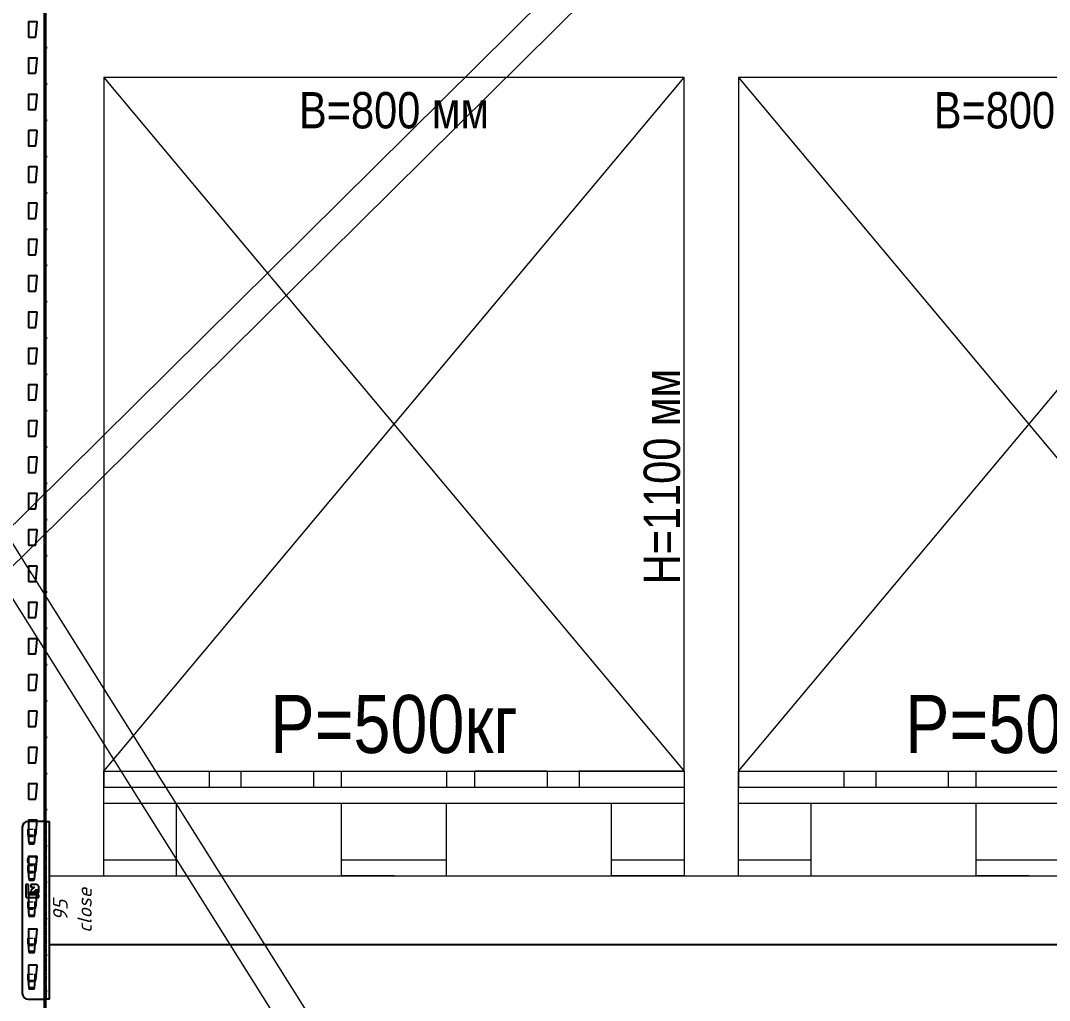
# Model space of a CAD drawing. Header units: millimetres. Extents: x 2140 to 223837, y 2113 to 170313.
# Drawn here: x 220067 to 221485, y 113532 to 114882 of the extents above; entities that cross this region are included whole.
import ezdxf

# ---------------------------------------------------------------- set-up
doc = ezdxf.new("R2010")
doc.units = ezdxf.units.MM
doc.linetypes.add('PHANTOM', pattern=[12.7, 6.35, -1.27, 1.27, -1.27, 1.27, -1.27])
doc.layers.add('0_ANNOT_Dimensions', color=7, linetype='Continuous')
doc.layers.add('2.Стойка', color=7, linetype='Continuous')
for name, color, linetype, lineweight in [('1.Балка', 5, 'Continuous', 0), ('16.СВЖ', 7, 'Continuous', 0), ('20.Груз', 7, 'Continuous', 0), ('25.Размера', 7, 'Continuous', 0), ('37.Паллеты', 32, 'Continuous', 0), ('44. Полоса СВЖ', 7, 'Continuous', 0), ('52.Труба СВЖ', 7, 'Continuous', 0), ('7.Поддон', 32, 'Continuous', 0)]:
    doc.layers.add(name, color=color, linetype=linetype, lineweight=lineweight)
doc.styles.add('Arial Narrow', font='ARIALN.TTF')
doc.styles.add('GOST', font='isocpeur.ttf')
doc.styles.add('Курсив', font='isocpeui.ttf')
doc.dimstyles.new('80', dxfattribs={"dimtxt": 80, "dimasz": 80, "dimexe": 0.18, "dimexo": 0, "dimgap": 20, "dimtad": 1, "dimdec": 0, "dimzin": 0, "dimdsep": 46, "dimtxsty": 'Курсив', "dimcen": 0.09, "dimadec": 0, "dimazin": 0, "dimtfac": 1, "dimtdec": 0, "dimtofl": 0, "dimtmove": 0, "dimatfit": 3, "dimfxl": 0.18, "dimtolj": 1, "dimtzin": 0, "dimarcsym": 0})
doc.dimstyles.new('blok40', dxfattribs={"dimtxt": 40, "dimasz": 80, "dimexe": 0.18, "dimexo": 0, "dimgap": 5, "dimtad": 1, "dimtoh": 1, "dimdec": 0, "dimzin": 0, "dimdsep": 46, "dimtxsty": 'GOST', "dimblk": 'NONE', "dimcen": 0.09, "dimse1": 1, "dimse2": 1, "dimsd1": 1, "dimsd2": 1, "dimadec": 0, "dimazin": 0, "dimtfac": 1, "dimtdec": 0, "dimtofl": 0, "dimtmove": 0, "dimatfit": 2, "dimldrblk": 'NONE', "dimfxl": 0.18, "dimtolj": 1, "dimtzin": 0, "dimarcsym": 0})
doc.dimstyles.new('Рзм блок', dxfattribs={"dimtxt": 40, "dimasz": 80, "dimexe": 0.18, "dimexo": 0, "dimgap": 5, "dimtad": 1, "dimtoh": 1, "dimdec": 0, "dimzin": 0, "dimdsep": 46, "dimtxsty": 'Курсив', "dimblk": 'NONE', "dimcen": 0.09, "dimse1": 1, "dimse2": 1, "dimsd1": 1, "dimsd2": 1, "dimadec": 0, "dimazin": 0, "dimtfac": 1, "dimtdec": 0, "dimtofl": 0, "dimtmove": 0, "dimatfit": 2, "dimldrblk": 'NONE', "dimfxl": 0.18, "dimtolj": 1, "dimtzin": 0, "dimarcsym": 0})

# ---------------------------------------------------------------- blocks, each defined once
blk = doc.blocks.new('*U491')
at = {"layer": '2.Стойка', "color": 0, "linetype": 'ByBlock'}
for p, q in [((-2, 0), (-2, 12200)), ((0, 0), (0, 12200)), ((-24, 5150.5), (-24, 5130.5)), ((-12.5, 5151), (-23.5, 5151)), ((-13.9, 5130.5), (-12, 5150.5)), ((-23.5, 5130), (-14.4, 5130)), ((0, 5120.5), (-2, 5120.5)), ((2, 5115), (-2, 5115)), ((0, 5109.5), (-2, 5109.5)), ((-24, 5100.5), (-24, 5080.5)), ((-12.5, 5101), (-23.5, 5101)), ((-13.9, 5080.5), (-12, 5100.5)), ((-23.5, 5080), (-14.4, 5080)), ((0, 5070.5), (-2, 5070.5)), ((2, 5065), (-2, 5065)), ((-24, 5050.5), (-24, 5030.5)), ((-12.5, 5051), (-23.5, 5051)), ((-13.9, 5030.5), (-12, 5050.5)), ((0, 5059.5), (-2, 5059.5)), ((-23.5, 5030), (-14.4, 5030)), ((0, 5020.5), (-2, 5020.5)), ((2, 5015), (-2, 5015)), ((0, 5009.5), (-2, 5009.5)), ((-24, 5000.5), (-24, 4980.5)), ((-12.5, 5001), (-23.5, 5001)), ((-13.9, 4980.5), (-12, 5000.5)), ((-23.5, 4980), (-14.4, 4980)), ((0, 4970.5), (-2, 4970.5)), ((2, 4965), (-2, 4965)), ((-24, 4950.5), (-24, 4930.5)), ((-12.5, 4951), (-23.5, 4951)), ((-13.9, 4930.5), (-12, 4950.5)), ((0, 4959.5), (-2, 4959.5)), ((-23.5, 4930), (-14.4, 4930)), ((0, 4920.5), (-2, 4920.5)), ((2, 4915), (-2, 4915)), ((0, 4909.5), (-2, 4909.5)), ((-24, 4900.5), (-24, 4880.5)), ((-12.5, 4901), (-23.5, 4901)), ((-13.9, 4880.5), (-12, 4900.5)), ((-23.5, 4880), (-14.4, 4880)), ((0, 4870.5), (-2, 4870.5)), ((2, 4865), (-2, 4865)), ((-24, 4850.5), (-24, 4830.5)), ((-12.5, 4851), (-23.5, 4851)), ((-13.9, 4830.5), (-12, 4850.5)), ((0, 4859.5), (-2, 4859.5)), ((-23.5, 4830), (-14.4, 4830)), ((0, 4820.5), (-2, 4820.5)), ((2, 4815), (-2, 4815)), ((0, 4809.5), (-2, 4809.5)), ((-24, 4800.5), (-24, 4780.5)), ((-12.5, 4801), (-23.5, 4801)), ((-13.9, 4780.5), (-12, 4800.5)), ((-23.5, 4780), (-14.4, 4780)), ((0, 4770.5), (-2, 4770.5)), ((2, 4765), (-2, 4765)), ((0, 4759.5), (-2, 4759.5)), ((-24, 4750.5), (-24, 4730.5)), ((-12.5, 4751), (-23.5, 4751)), ((-13.9, 4730.5), (-12, 4750.5)), ((-23.5, 4730), (-14.4, 4730)), ((0, 4720.5), (-2, 4720.5)), ((2, 4715), (-2, 4715)), ((0, 4709.5), (-2, 4709.5)), ((-24, 4700.5), (-24, 4680.5)), ((-12.5, 4701), (-23.5, 4701)), ((-13.9, 4680.5), (-12, 4700.5)), ((-23.5, 4680), (-14.4, 4680)), ((0, 4670.5), (-2, 4670.5)), ((2, 4665), (-2, 4665)), ((0, 4659.5), (-2, 4659.5)), ((-24, 4650.5), (-24, 4630.5)), ((-12.5, 4651), (-23.5, 4651)), ((-13.9, 4630.5), (-12, 4650.5)), ((-23.5, 4630), (-14.4, 4630)), ((0, 4620.5), (-2, 4620.5)), ((2, 4615), (-2, 4615)), ((0, 4609.5), (-2, 4609.5)), ((-24, 4600.5), (-24, 4580.5)), ((-12.5, 4601), (-23.5, 4601)), ((-13.9, 4580.5), (-12, 4600.5)), ((-23.5, 4580), (-14.4, 4580)), ((0, 4570.5), (-2, 4570.5)), ((2, 4565), (-2, 4565)), ((0, 4559.5), (-2, 4559.5)), ((-24, 4550.5), (-24, 4530.5)), ((-12.5, 4551), (-23.5, 4551)), ((-13.9, 4530.5), (-12, 4550.5)), ((-23.5, 4530), (-14.4, 4530)), ((0, 4520.5), (-2, 4520.5)), ((2, 4515), (-2, 4515)), ((-24, 4500.5), (-24, 4480.5)), ((-12.5, 4501), (-23.5, 4501)), ((-13.9, 4480.5), (-12, 4500.5)), ((0, 4509.5), (-2, 4509.5)), ((-23.5, 4480), (-14.4, 4480)), ((0, 4470.5), (-2, 4470.5)), ((2, 4465), (-2, 4465)), ((0, 4459.5), (-2, 4459.5)), ((-24, 4450.5), (-24, 4430.5)), ((-12.5, 4451), (-23.5, 4451)), ((-13.9, 4430.5), (-12, 4450.5)), ((-23.5, 4430), (-14.4, 4430)), ((0, 4420.5), (-2, 4420.5)), ((2, 4415), (-2, 4415)), ((-24, 4400.5), (-24, 4380.5)), ((-12.5, 4401), (-23.5, 4401)), ((-13.9, 4380.5), (-12, 4400.5)), ((0, 4409.5), (-2, 4409.5)), ((-23.5, 4380), (-14.4, 4380)), ((0, 4370.5), (-2, 4370.5)), ((2, 4365), (-2, 4365)), ((0, 4359.5), (-2, 4359.5)), ((-24, 4350.5), (-24, 4330.5)), ((-12.5, 4351), (-23.5, 4351)), ((-13.9, 4330.5), (-12, 4350.5)), ((-23.5, 4330), (-14.4, 4330)), ((0, 4320.5), (-2, 4320.5)), ((2, 4315), (-2, 4315)), ((-24, 4300.5), (-24, 4280.5)), ((-12.5, 4301), (-23.5, 4301)), ((-13.9, 4280.5), (-12, 4300.5)), ((0, 4309.5), (-2, 4309.5)), ((-23.5, 4280), (-14.4, 4280)), ((0, 4270.5), (-2, 4270.5)), ((2, 4265), (-2, 4265)), ((0, 4259.5), (-2, 4259.5)), ((-24, 4250.5), (-24, 4230.5)), ((-12.5, 4251), (-23.5, 4251)), ((-13.9, 4230.5), (-12, 4250.5)), ((-23.5, 4230), (-14.4, 4230)), ((0, 4220.5), (-2, 4220.5)), ((2, 4215), (-2, 4215)), ((-24, 4200.5), (-24, 4180.5)), ((-12.5, 4201), (-23.5, 4201)), ((-13.9, 4180.5), (-12, 4200.5)), ((0, 4209.5), (-2, 4209.5)), ((-23.5, 4180), (-14.4, 4180)), ((0, 4170.5), (-2, 4170.5)), ((2, 4165), (-2, 4165)), ((0, 4159.5), (-2, 4159.5)), ((-24, 4150.5), (-24, 4130.5)), ((-12.5, 4151), (-23.5, 4151)), ((-13.9, 4130.5), (-12, 4150.5)), ((-23.5, 4130), (-14.4, 4130)), ((0, 4120.5), (-2, 4120.5)), ((2, 4115), (-2, 4115)), ((-24, 4100.5), (-24, 4080.5)), ((-12.5, 4101), (-23.5, 4101)), ((-13.9, 4080.5), (-12, 4100.5)), ((0, 4109.5), (-2, 4109.5)), ((-23.5, 4080), (-14.4, 4080)), ((0, 4070.5), (-2, 4070.5)), ((2, 4065), (-2, 4065)), ((0, 4059.5), (-2, 4059.5)), ((-24, 4050.5), (-24, 4030.5)), ((-12.5, 4051), (-23.5, 4051)), ((-13.9, 4030.5), (-12, 4050.5)), ((-23.5, 4030), (-14.4, 4030)), ((0, 4020.5), (-2, 4020.5)), ((2, 4015), (-2, 4015)), ((-24, 4000.5), (-24, 3980.5)), ((-12.5, 4001), (-23.5, 4001)), ((-13.9, 3980.5), (-12, 4000.5)), ((0, 4009.5), (-2, 4009.5)), ((-23.5, 3980), (-14.4, 3980)), ((0, 3970.5), (-2, 3970.5)), ((2, 3965), (-2, 3965)), ((0, 3959.5), (-2, 3959.5)), ((-24, 3950.5), (-24, 3930.5)), ((-12.5, 3951), (-23.5, 3951)), ((-13.9, 3930.5), (-12, 3950.5)), ((-23.5, 3930), (-14.4, 3930)), ((0, 3920.5), (-2, 3920.5)), ((2, 3915), (-2, 3915)), ((-24, 3900.5), (-24, 3880.5)), ((-12.5, 3901), (-23.5, 3901)), ((-13.9, 3880.5), (-12, 3900.5)), ((0, 3909.5), (-2, 3909.5)), ((-23.5, 3880), (-14.4, 3880)), ((0, 3870.5), (-2, 3870.5)), ((2, 3865), (-2, 3865)), ((0, 3859.5), (-2, 3859.5)), ((-24, 3850.5), (-24, 3830.5)), ((-12.5, 3851), (-23.5, 3851)), ((-13.9, 3830.5), (-12, 3850.5)), ((-23.5, 3830), (-14.4, 3830)), ((0, 3820.5), (-2, 3820.5)), ((2, 3815), (-2, 3815)), ((0, 3809.5), (-2, 3809.5))]:
    blk.add_line(p, q, dxfattribs=at)
for centre, start, end in [((-23.5, 5150.5), 90, 180), ((-12.5, 5150.5), 354.5597, 90), ((-23.5, 5130.5), 180, 270), ((-14.4, 5130.5), 270, 354.5597), ((-23.5, 5100.5), 90, 180), ((-12.5, 5100.5), 354.5597, 90), ((-23.5, 5080.5), 180, 270), ((-14.4, 5080.5), 270, 354.5597), ((-23.5, 5050.5), 90, 180), ((-12.5, 5050.5), 354.5597, 90), ((-23.5, 5030.5), 180, 270), ((-14.4, 5030.5), 270, 354.5597), ((-23.5, 5000.5), 90, 180), ((-12.5, 5000.5), 354.5597, 90), ((-23.5, 4980.5), 180, 270), ((-14.4, 4980.5), 270, 354.5597), ((-23.5, 4950.5), 90, 180), ((-12.5, 4950.5), 354.5597, 90), ((-23.5, 4930.5), 180, 270), ((-14.4, 4930.5), 270, 354.5597), ((-23.5, 4900.5), 90, 180), ((-12.5, 4900.5), 354.5597, 90), ((-23.5, 4880.5), 180, 270), ((-14.4, 4880.5), 270, 354.5597), ((-23.5, 4850.5), 90, 180), ((-12.5, 4850.5), 354.5597, 90), ((-23.5, 4830.5), 180, 270), ((-14.4, 4830.5), 270, 354.5597), ((-23.5, 4800.5), 90, 180), ((-12.5, 4800.5), 354.5597, 90), ((-23.5, 4780.5), 180, 270), ((-14.4, 4780.5), 270, 354.5597), ((-23.5, 4750.5), 90, 180), ((-12.5, 4750.5), 354.5597, 90), ((-23.5, 4730.5), 180, 270), ((-14.4, 4730.5), 270, 354.5597), ((-23.5, 4700.5), 90, 180), ((-12.5, 4700.5), 354.5597, 90), ((-23.5, 4680.5), 180, 270), ((-14.4, 4680.5), 270, 354.5597), ((-23.5, 4650.5), 90, 180), ((-12.5, 4650.5), 354.5597, 90), ((-23.5, 4630.5), 180, 270), ((-14.4, 4630.5), 270, 354.5597), ((-23.5, 4600.5), 90, 180), ((-12.5, 4600.5), 354.5597, 90), ((-23.5, 4580.5), 180, 270), ((-14.4, 4580.5), 270, 354.5597), ((-23.5, 4550.5), 90, 180), ((-12.5, 4550.5), 354.5597, 90), ((-23.5, 4530.5), 180, 270), ((-14.4, 4530.5), 270, 354.5597), ((-23.5, 4500.5), 90, 180), ((-12.5, 4500.5), 354.5597, 90), ((-23.5, 4480.5), 180, 270), ((-14.4, 4480.5), 270, 354.5597), ((-23.5, 4450.5), 90, 180), ((-12.5, 4450.5), 354.5597, 90), ((-23.5, 4430.5), 180, 270), ((-14.4, 4430.5), 270, 354.5597), ((-23.5, 4400.5), 90, 180), ((-12.5, 4400.5), 354.5597, 90), ((-23.5, 4380.5), 180, 270), ((-14.4, 4380.5), 270, 354.5597), ((-23.5, 4350.5), 90, 180), ((-12.5, 4350.5), 354.5597, 90), ((-23.5, 4330.5), 180, 270), ((-14.4, 4330.5), 270, 354.5597), ((-23.5, 4300.5), 90, 180), ((-12.5, 4300.5), 354.5597, 90), ((-23.5, 4280.5), 180, 270), ((-14.4, 4280.5), 270, 354.5597), ((-23.5, 4250.5), 90, 180), ((-12.5, 4250.5), 354.5597, 90), ((-23.5, 4230.5), 180, 270), ((-14.4, 4230.5), 270, 354.5597), ((-23.5, 4200.5), 90, 180), ((-12.5, 4200.5), 354.5597, 90), ((-23.5, 4180.5), 180, 270), ((-14.4, 4180.5), 270, 354.5597), ((-23.5, 4150.5), 90, 180), ((-12.5, 4150.5), 354.5597, 90), ((-23.5, 4130.5), 180, 270), ((-14.4, 4130.5), 270, 354.5597), ((-23.5, 4100.5), 90, 180), ((-12.5, 4100.5), 354.5597, 90), ((-23.5, 4080.5), 180, 270), ((-14.4, 4080.5), 270, 354.5597), ((-23.5, 4050.5), 90, 180), ((-12.5, 4050.5), 354.5597, 90), ((-23.5, 4030.5), 180, 270), ((-14.4, 4030.5), 270, 354.5597), ((-23.5, 4000.5), 90, 180), ((-12.5, 4000.5), 354.5597, 90), ((-23.5, 3980.5), 180, 270), ((-14.4, 3980.5), 270, 354.5597), ((-23.5, 3950.5), 90, 180), ((-12.5, 3950.5), 354.5597, 90), ((-23.5, 3930.5), 180, 270), ((-14.4, 3930.5), 270, 354.5597), ((-23.5, 3900.5), 90, 180), ((-12.5, 3900.5), 354.5597, 90), ((-23.5, 3880.5), 180, 270), ((-14.4, 3880.5), 270, 354.5597), ((-23.5, 3850.5), 90, 180), ((-12.5, 3850.5), 354.5597, 90), ((-23.5, 3830.5), 180, 270), ((-14.4, 3830.5), 270, 354.5597)]:
    blk.add_arc(centre, 0.5, start, end, dxfattribs=at)
blk = doc.blocks.new('*D1729')
at = {"layer": 'Defpoints', "color": 0, "transparency": 16777216}
for p in [(5, -40.7), (5, -135.7), (68.4, -135.7)]:
    blk.add_point(p, dxfattribs=at)
at = {"layer": '0_ANNOT_Dimensions', "color": 0, "transparency": 16777216, "insert": (36.7, -88.2), "char_height": 20, "attachment_point": 5, "rotation": 90, "style": 'Курсив'}
blk.add_mtext('\\A1;95\\Pclose', dxfattribs=at)
blk = doc.blocks.new('_None')
blk = doc.blocks.new('поддон')
at = {"layer": '7.Поддон', "color": 0, "linetype": 'ByBlock'}
for p, q in [((0, 0), (0, 144)), ((0, 144), (0, 122)), ((0, 144), (145, 144)), ((145, 144), (145, 122)), ((189, 144), (289, 144)), ((189, 144), (189, 122)), ((289, 144), (289, 122)), ((327.5, 122), (327.5, 144)), ((327.5, 144), (472.5, 144)), ((472.5, 144), (472.5, 122)), ((611, 144), (511, 144)), ((511, 144), (511, 122)), ((611, 144), (611, 122)), ((800, 144), (655, 144)), ((655, 144), (655, 122)), ((800, 144), (800, 0)), ((0, 122), (800, 122)), ((0, 100), (800, 100)), ((100, 0), (100, 100)), ((327.5, 0), (327.5, 100)), ((472.5, 0), (472.5, 100)), ((700, 0), (700, 100)), ((0, 22), (100, 22)), ((327.5, 22), (472.5, 22)), ((700, 22), (800, 22)), ((0, 0), (100, 0)), ((400, 0), (327.5, 0)), ((400, 0), (472.5, 0)), ((800, 0), (700, 0))]:
    blk.add_line(p, q, dxfattribs=at)
blk = doc.blocks.new('*D1165')
at = {"layer": 'Defpoints', "color": 0, "linetype": 'ByBlock', "transparency": 16777216}
for p in [(475, 500, 0), (475, 0, 0), (475, 0)]:
    blk.add_point(p, dxfattribs=at)
at = {"layer": '25.Размера', "color": 0, "linetype": 'ByBlock', "transparency": 16777216, "insert": (475, 208.6), "char_height": 80, "attachment_point": 5, "style": 'Arial Narrow'}
blk.add_mtext('\\A1;Р=500кг', dxfattribs=at)
blk = doc.blocks.new('*D1152')
at = {"layer": 'Defpoints', "color": 0, "linetype": 'ByBlock', "transparency": 16777216}
for p in [(75, 1100), (875, 1100), (875, 1100)]:
    blk.add_point(p, dxfattribs=at)
at = {"layer": '25.Размера', "color": 0, "linetype": 'ByBlock', "transparency": 16777216, "insert": (475, 1054.5), "char_height": 50, "attachment_point": 5, "style": 'Arial Narrow'}
blk.add_mtext('\\A1;В=800 мм', dxfattribs=at)
blk = doc.blocks.new('*D1170')
at = {"layer": 'Defpoints', "color": 0, "linetype": 'ByBlock', "transparency": 16777216}
for p in [(875, 1100), (875, 1100), (875, 0)]:
    blk.add_point(p, dxfattribs=at)
at = {"layer": '25.Размера', "color": 0, "linetype": 'ByBlock', "transparency": 16777216, "insert": (844.5, 550), "char_height": 50, "attachment_point": 5, "rotation": 90, "style": 'Arial Narrow'}
blk.add_mtext('\\A1;Н=1100 мм', dxfattribs=at)
blk = doc.blocks.new('*D1173')
at = {"layer": 'Defpoints', "color": 0, "linetype": 'ByBlock', "transparency": 16777216}
for p in [(1350, 500, 0), (1350, 0, 0), (1350, 0)]:
    blk.add_point(p, dxfattribs=at)
at = {"layer": '25.Размера', "color": 0, "linetype": 'ByBlock', "transparency": 16777216, "insert": (1350, 208.6), "char_height": 80, "attachment_point": 5, "style": 'Arial Narrow'}
blk.add_mtext('\\A1;Р=500кг', dxfattribs=at)
blk = doc.blocks.new('*D1174')
at = {"layer": 'Defpoints', "color": 0, "linetype": 'ByBlock', "transparency": 16777216}
for p in [(950, 1100), (1750, 1100), (1750, 1100)]:
    blk.add_point(p, dxfattribs=at)
at = {"layer": '25.Размера', "color": 0, "linetype": 'ByBlock', "transparency": 16777216, "insert": (1350, 1054.5), "char_height": 50, "attachment_point": 5, "style": 'Arial Narrow'}
blk.add_mtext('\\A1;В=800 мм', dxfattribs=at)
blk = doc.blocks.new('*U712')
at = {"layer": '52.Труба СВЖ', "color": 3}
for p, q in [((2830.2, 3195.3), (-28.3, 367.2)), ((-0.2, 338.7), (2858.3, 3166.8))]:
    blk.add_line(p, q, dxfattribs=at)
blk = doc.blocks.new('*U1498')
at = {"layer": '44. Полоса СВЖ', "color": 3, "linetype": 'ByBlock'}
blk.add_lwpolyline([(1296, 2099.8), (1294.4, 2097.3), (7.3, 49.2), (5.7, 46.6), (5.5, 46.4), (-22.8, 1.3), (-19.6, -12.5), (-2.7, -23.1), (11.1, -20), (39.4, 25.1), (39.5, 25.3), (41.1, 27.9), (1328.3, 2076), (1329.9, 2078.5), (1357.3, 2122.1), (1354.2, 2135.9), (1337.2, 2146.6), (1323.4, 2143.4)], close=True, dxfattribs=at)
for centre in [(1334.5, 2123.5), (0, 0)]:
    blk.add_circle(centre, 6.5, dxfattribs=at)
blk = doc.blocks.new('*U1296')
at = {"color": 0, "lineweight": 0, "xscale": -1, "rotation": 180.0131401093583}
blk.add_blockref('*U1498', (0, 4417), dxfattribs=at)
blk = doc.blocks.new('*U1726')
at = {"layer": '1.Балка', "color": 0, "linetype": 'Continuous', "lineweight": 25}
for p, q in [((-2.5, 34.3), (-24.5, 34.3)), ((-2.5, 34.3), (5, 34.3)), ((5, -210.7), (5, 34.3)), ((-32.5, 26.3), (-32.5, -202.7)), ((-24.2, 15.8), (-24.2, 23.6)), ((-24.2, 15.8), (-23.2, 4.4)), ((-15.6, 4.4), (-14.6, 15.8)), ((-14.6, 15.8), (-14.6, 23.6)), ((-22.4, 5.3), (-16.4, 5.3)), ((-22.2, 3.5), (-16.6, 3.5)), ((-24.2, -34.2), (-24.2, -26.4)), ((-14.9, -14.7), (-22.5, -14.7)), ((-22.5, -24.7), (-14.9, -24.7)), ((-14.6, -34.2), (-14.6, -26.4)), ((-24.2, -34.2), (-23.2, -45.6)), ((-15.6, -45.6), (-14.6, -34.2)), ((-27.5, -52.7), (-27.5, -69.2)), ((-23.7, -52.7), (-27.5, -52.7)), ((-23.7, -66.9), (-23.7, -52.7)), ((-22.4, -44.7), (-16.4, -44.7)), ((-22.2, -46.5), (-16.6, -46.5)), ((-15.8, -56.2), (-20.9, -61.2)), ((-11.7, -52.7), (-20.7, -52.7)), ((-20.7, -52.7), (-20.7, -56.2)), ((-20.7, -56.2), (-15.8, -56.2)), ((-9.5, -54.9), (-11.7, -52.7)), ((-9.5, -63.9), (-9.5, -54.9)), ((-26, -70.7), (-9.5, -70.7)), ((-9.5, -66.9), (-23.7, -66.9)), ((-20.9, -61.2), (-18, -64)), ((-18, -64), (-13, -59)), ((-13, -59), (-13, -63.9)), ((-13, -63.9), (-9.5, -63.9)), ((-9.5, -70.7), (-9.5, -66.9)), ((-24.2, -84.2), (-24.2, -76.4)), ((-24.2, -84.2), (-23.2, -95.6)), ((-15.6, -95.6), (-14.6, -84.2)), ((-14.6, -84.2), (-14.6, -76.4)), ((-22.4, -94.7), (-16.4, -94.7)), ((-22.2, -96.5), (-16.6, -96.5)), ((-24.2, -134.2), (-24.2, -126.4)), ((-14.6, -134.2), (-14.6, -126.4)), ((-24.2, -134.2), (-23.2, -145.6)), ((-15.6, -145.6), (-14.6, -134.2)), ((2705, -135.7), (5, -135.7)), ((-22.4, -144.7), (-16.4, -144.7)), ((-22.2, -146.5), (-16.6, -146.5)), ((-24.2, -184.2), (-24.2, -176.4)), ((-24.2, -184.2), (-23.2, -195.6)), ((-15.6, -195.6), (-14.6, -184.2)), ((-14.6, -184.2), (-14.6, -176.4)), ((-22.4, -194.7), (-16.4, -194.7)), ((-22.2, -196.5), (-16.6, -196.5)), ((-24.5, -210.7), (-2.5, -210.7)), ((5, -210.7), (-2.5, -210.7))]:
    blk.add_line(p, q, dxfattribs=at)
at = {"layer": '1.Балка', "color": 0, "linetype": 'PHANTOM', "lineweight": 18}
for p, q in [((1, -210.7), (1, 34.3)), ((-24.2, 23.6), (-14.6, 23.6)), ((-24.2, 15.7), (-14.6, 15.7)), ((-24.1, 14.7), (-14.7, 14.7)), ((-24, 13.5), (-14.8, 13.5)), ((-24.2, -26.4), (-14.6, -26.4)), ((-24.2, -34.3), (-14.6, -34.3)), ((-24.1, -35.3), (-14.7, -35.3)), ((-24, -36.5), (-14.8, -36.5)), ((-24.2, -76.4), (-14.6, -76.4)), ((-24.2, -84.3), (-14.6, -84.3)), ((-24.1, -85.3), (-14.7, -85.3)), ((-24, -86.5), (-14.8, -86.5)), ((-24.2, -126.4), (-14.6, -126.4)), ((-24.2, -134.3), (-14.6, -134.3)), ((-24.1, -135.3), (-14.7, -135.3)), ((-24, -136.5), (-14.8, -136.5)), ((-24.2, -176.4), (-14.6, -176.4)), ((-24.2, -184.3), (-14.6, -184.3)), ((-24.1, -185.3), (-14.7, -185.3)), ((-24, -186.5), (-14.8, -186.5))]:
    blk.add_line(p, q, dxfattribs=at)
at = {"layer": '1.Балка', "color": 0}
blk.add_line((5, -40.7), (2705, -40.7), dxfattribs=at)
at = {"layer": '1.Балка', "color": 0, "linetype": 'Continuous', "lineweight": 25}
for centre, radius, start, end in [((-24.5, 26.3), 8, 90.0003, 179.9996), ((-22.4, 6.3), 0.99, 185.9117, 270.8038), ((-22.2, 4.5), 1.03, 183.6643, 268.5085), ((-22.2, 4.5), 1, 184.9955, 270.0045), ((-16.6, 4.5), 1.03, 271.4915, 356.3357), ((-16.6, 4.5), 1, 270.0014, 354.9985), ((-16.4, 6.3), 0.99, 269.1962, 354.0883), ((-19.2, -19.7), 6, 123.5568, 236.4432), ((-18.2, -19.7), 6, 303.5568, 56.4432), ((-22.4, -43.7), 0.99, 185.9116, 270.8034), ((-22.2, -45.5), 1.03, 183.6646, 268.5085), ((-22.2, -45.5), 1, 184.9955, 270.0045), ((-16.6, -45.5), 1.03, 271.4915, 356.3354), ((-16.6, -45.5), 1, 270.0014, 354.9985), ((-16.4, -43.7), 0.99, 269.1966, 354.0884), ((-26, -69.2), 1.5, 180.0004, 270), ((-22.4, -93.7), 0.99, 185.9118, 270.8034), ((-22.2, -95.5), 1.03, 183.6645, 268.5084), ((-22.2, -95.5), 1, 184.9956, 270.0045), ((-16.6, -95.5), 1.03, 271.4916, 356.3355), ((-16.6, -95.5), 1, 270.0014, 354.9985), ((-16.4, -93.7), 0.99, 269.1966, 354.0882), ((-22.4, -143.7), 0.99, 185.9119, 270.8034), ((-22.2, -145.5), 1.03, 183.6645, 268.5083), ((-22.2, -145.5), 1, 184.9955, 270.0045), ((-16.6, -145.5), 1.03, 271.4917, 356.3355), ((-16.6, -145.5), 1, 270.0014, 354.9985), ((-16.4, -143.7), 0.99, 269.1966, 354.0881), ((-22.4, -193.7), 0.99, 185.9116, 270.8034), ((-22.2, -195.5), 1.03, 183.6643, 268.5085), ((-22.2, -195.5), 1, 184.9955, 270.0045), ((-16.6, -195.5), 1.03, 271.4915, 356.3357), ((-16.6, -195.5), 1, 270.0014, 354.9985), ((-16.4, -193.7), 0.99, 269.1966, 354.0884), ((-24.5, -202.7), 8, 180.0004, 269.9997)]:
    blk.add_arc(centre, radius, start, end, dxfattribs=at)
at = {"layer": '0_ANNOT_Dimensions', "color": 0}
dim = blk.add_linear_dim(base=(68.4, -135.7), p1=(5, -40.7), p2=(5, -135.7), angle=90, text='<>\\Pclose', dimstyle='Рзм блок', override={"dimtxt": 20}, dxfattribs=at)
dim.commit()
dim.dimension.update_dxf_attribs({"geometry": '*D1729', "text_midpoint": (36.7, -88.2)})
blk = doc.blocks.new('*U1164')
at = {"layer": '20.Груз', "color": 0, "linetype": 'ByBlock'}
for p, q in [((75, 1100), (875, 144)), ((75, 144), (875, 1100)), ((950, 144), (1750, 1100)), ((950, 1100), (1750, 144))]:
    blk.add_line(p, q, dxfattribs=at)
for points in [[(75, 144), (875, 144), (875, 1100), (75, 1100)], [(950, 144), (1750, 144), (1750, 1100), (950, 1100)]]:
    blk.add_lwpolyline(points, close=True, dxfattribs=at)
at = {"layer": '7.Поддон', "color": 0, "linetype": 'ByBlock'}
for p in [(75, 0), (950, 0)]:
    blk.add_blockref('поддон', p, dxfattribs=at)
at = {"layer": '25.Размера', "color": 0, "linetype": 'ByBlock'}
for base, p1, p2, picture, middle in [((875, 1100), (75, 1100), (875, 1100), '*D1152', (475, 1054.5)), ((1750, 1100), (950, 1100), (1750, 1100), '*D1174', (1350, 1054.5))]:
    dim = blk.add_linear_dim(base=base, p1=p1, p2=p2, text='В=<> мм', dimstyle='blok40', override={"dimtxt": 50, "dimgap": 20, "dimtad": 4, "dimtxsty": 'Arial Narrow'}, dxfattribs=at)
    dim.commit()
    dim.dimension.update_dxf_attribs({"geometry": picture, "text_midpoint": middle})
dim = blk.add_linear_dim(base=(875, 1100), p1=(875, 0), p2=(875, 1100), angle=90, text='Н=<> мм', dimstyle='blok40', override={"dimtxt": 50, "dimtxsty": 'Arial Narrow'}, dxfattribs=at)
dim.commit()
dim.dimension.update_dxf_attribs({"geometry": '*D1170', "text_midpoint": (844.5, 550)})
for base, p1, p2, picture, middle in [((475, 0, 0), (475, 500), (475, 0), '*D1165', (475, 208.6, 0)), ((1350, 0, 0), (1350, 500), (1350, 0), '*D1173', (1350, 208.6, 0))]:
    dim = blk.add_linear_dim(base=base, p1=p1, p2=p2, angle=90, text='Р=<>кг', dimstyle='80', override={"dimtih": 1, "dimtxsty": 'Arial Narrow', "dimse1": 1, "dimse2": 1, "dimsd1": 1, "dimsd2": 1, "dimtmove": 2}, dxfattribs=at)
    dim.commit()
    dim.dimension.update_dxf_attribs({"geometry": picture, "text_midpoint": middle, "dimtype": 160})

msp = doc.modelspace()

# ---------------------------------------------------------------- block references
at = {"color": 0}
msp.add_blockref('*U712', (220041.7, 113777.5), dxfattribs=at)
at = {"layer": '1.Балка', "color": 1}
msp.add_blockref('*U1726', (220101.7, 113744.5), dxfattribs=at)
at = {"layer": '16.СВЖ', "color": 0}
msp.add_blockref('*U1296', (220041.7, 109729.5), dxfattribs=at)
at = {"layer": '2.Стойка', "color": 0}
msp.add_blockref('*U491', (220101.7, 109729.5), dxfattribs=at)
at = {"layer": '37.Паллеты', "color": 1, "lineweight": 0}
msp.add_blockref('*U1164', (220106.7, 113703.8), dxfattribs=at)

doc.saveas('drawing.dxf')
